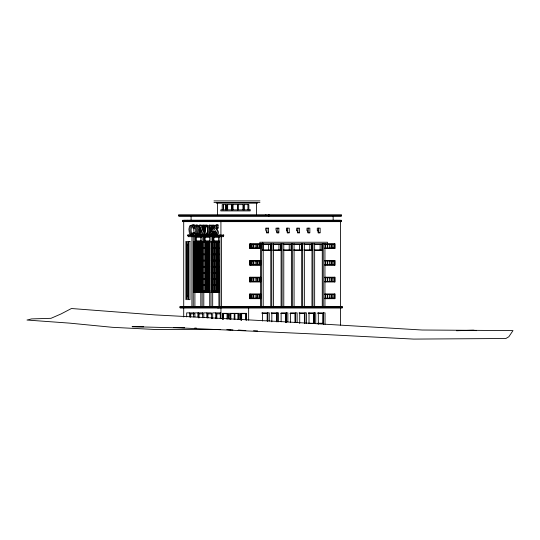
<?xml version="1.0" encoding="UTF-8"?>
<svg xmlns="http://www.w3.org/2000/svg" width="540" height="540" viewBox="0 0 540 540"><rect width="100%" height="100%" fill="white"/><g stroke="black" fill="none" stroke-linecap="round" stroke-linejoin="round"><path stroke-width="0.81" d="M220.266 318.587L220.266 312.876M222.19 209.871L222.19 204.626L225.929 204.626L225.929 209.871L225.929 204.626M231.883 204.626L231.883 209.871L231.883 204.626L226.854 204.626L226.854 209.871M232.484 209.871L232.484 204.626L237.485 204.626L237.438 209.871L237.438 204.626M187.569 235.393L188.123 235.737L223.526 235.737L223.769 235.082L187.569 235.082L223.769 235.393M268.778 215.764L269.028 214.772M341.354 220.982L341.604 220.327L182.385 220.327L182.689 221.636L341.354 221.636L341.354 220.982L182.689 220.982M342.178 307.382L342.428 306.727L179.888 306.727L180.191 308.036L342.178 308.036L342.178 307.382L180.191 307.382M213.185 234.785L213.388 231.728M194.225 224.944L194.123 225.47M217.863 225.491L217.958 224.944M214.184 235.008C215.953 234.569 217.519 235.298 217.269 231.606C217.478 229.23 213.516 227.921 215.237 225.572L216.182 225.889L216.864 228.15L218.099 228.15L218.059 224.944L216.864 224.944C216.675 226.004 214.049 224.012 214.164 226.645C213.435 228.987 215.332 230.668 216.425 232.416A1.661 1.046 -90 0 1 216.452 233.611L216.02 234.407L215.204 234.313L214.184 231.37M193.178 232.571C190.08 237.917 188.838 227.401 191.234 225.713L192.362 225.97L193.124 228.278L194.359 228.278L194.359 224.944L193.124 224.944C192.524 225.835 189.149 224.262 189.243 227.543A6.338 4.003 -90 0 0 188.919 229.473L189.378 233.159L190.701 234.853A3.854 2.43 -90 0 0 191.923 234.907L193.178 233.401L193.178 232.571L194.279 232.571L194.279 233.401L193.023 234.913M186.428 298.283L186.428 242.75L188.035 242.75L188.035 298.283L186.428 298.283L187.846 295.582M193.516 233.941L193.887 233.401M216.338 225.572C214.853 228.602 221.238 231.93 217.127 234.961M215.784 225.396L216.581 224.944L217.404 225.369M192.335 225.713C190.829 227.968 190.465 232.274 192.47 234.306M191.565 225.329L192.51 224.944L193.536 225.382M198.045 234.887C200.597 232.686 200.927 226.321 197.417 225.025A2.95 1.856 -90 0 0 196.479 225.322M205.571 225.457L203.891 225.423L203.344 226.031L203.29 235.008M207.954 234.698L209.318 233.287L209.837 230.978L209.696 227.968L208.919 225.956L207.306 225.16L202.372 225.16L203.006 226.267L203.04 231.134L200.772 225.16M197.458 225.484L196.681 226.24L196.297 228.177L196.803 234.009A1.323 0.837 -90 0 0 197.451 234.475M204.991 225.16L204.404 226.415L204.39 235.008L203.175 235.008L200.063 226.996L200.165 234.05L201.866 234.785L199.138 234.785L199.814 233.111L199.814 226.321L199.138 225.16L201.866 225.16L203.283 228.893M209.358 234.522C210.62 232.511 210.688 227.455 209.358 225.423M226.82 329.656L232.963 329.92M230.364 329.859L230.121 329.778M211.052 229.635L211.687 229.061L211.937 227.36L213.165 227.36L213.165 232.403L211.937 232.403L211.626 230.614L210.965 230.168C209.318 234.313 212.888 235.926 213.266 231.728L214.36 231.728M341.537 215.426L341.294 216.425L178.868 216.425L178.558 214.772L341.537 214.772L341.537 215.426L178.558 215.426M182.385 220.644L341.604 220.644M179.888 307.044L342.428 307.044M456.516 330.75L473.351 330.163L476.267 330.696M213.962 200.907L259.949 200.907M213.962 202.527L259.949 202.527M216.277 203.162L257.634 203.162M238.41 204.626L243.459 204.626L243.459 209.871M244.364 204.626L248.846 204.626L248.839 209.871M183.708 220.273L340.524 220.273M199.138 225.423L200.239 225.16M202.372 225.423L203.472 225.16M205.902 225.707L206.996 225.707C208.825 236.918 204.188 236.864 205.902 225.707C208.44 226.854 208.184 232.612 206.28 234.259L206.017 234.151M212.537 225.713L210.965 225.713L210.965 229.635L212.058 229.635M214.157 228.008L212.929 228.008L212.436 226.118L211.437 225.713M286.396 230.175A3.503 2.214 -90 0 1 287.26 232.841L289.265 232.841L289.265 228.15L286.396 228.15L286.396 230.175L287.213 230.175M296.69 230.175A3.503 2.214 -90 0 1 297.554 232.841L299.558 232.841L299.558 228.15L296.69 228.15L296.69 230.175L297.506 230.175M306.983 230.175A3.503 2.214 -90 0 1 307.847 232.841L309.852 232.841L309.852 228.15L306.983 228.15L306.983 230.175L307.8 230.175M317.277 230.175A3.503 2.214 -90 0 1 318.134 232.841L320.146 232.841L320.146 228.15L317.277 228.15L317.277 230.175L318.094 230.175M193.178 233.401L194.279 233.401M210.992 233.847L212.497 234.252M205.929 233.948L207.023 233.948M199.138 234.522L200.239 234.522M210.31 234.522L209.21 234.785L214.279 234.785M215.285 235.008L214.063 235.008L214.063 231.37L215.285 231.37L215.858 233.712L216.776 234.515M201.434 237.202L195.237 237.202L195.237 240.881L201.434 240.881M209.554 237.202L204.127 237.202L204.127 240.881L209.554 240.881M219.213 237.202L213.017 237.202L213.017 240.881L219.213 240.881M209.952 241.4L202.372 241.4L202.372 241.927L209.952 241.927M201.386 241.927L193.482 241.927L193.482 241.4L201.062 241.4L201.062 241.927M219.166 241.927L211.262 241.927L211.262 241.4L218.842 241.4L218.842 241.927M201.488 242.339L194.069 242.339L194.069 290.851L201.488 290.851M210.013 242.339L202.959 242.339L202.959 290.851L210.013 290.851M219.267 242.339L211.849 242.339L211.849 290.851L219.267 290.851M250.155 244.282L260.354 244.282L260.354 248.002L250.155 248.002M324.628 244.282L334.571 244.282L334.571 248.002L324.628 248.002M262.75 244.418L270.459 244.418L270.459 249.838L262.75 249.838M273.044 244.418L280.753 244.418L280.753 249.838L273.044 249.838M283.473 244.418L291.047 244.418L291.047 249.838L283.473 249.838M293.632 244.418L301.34 244.418L301.34 249.838L293.632 249.838M303.925 244.418L311.634 244.418L311.634 249.838L303.925 249.838M314.219 244.418L321.928 244.418L321.928 249.838L314.219 249.838M201.488 248.184L193.745 248.184L193.745 248.603L201.488 248.603M209.696 248.184L202.635 248.184L202.635 248.603L209.696 248.603M219.267 248.198L211.525 248.184L211.525 248.603L219.267 248.603M324.797 248.528L334.982 248.528L334.982 243.763L249.75 243.763L249.75 248.528L260.759 248.528L260.759 243.763M262.379 250.493L270.965 250.493L270.965 243.763M272.673 250.493L281.259 250.493L281.259 243.763M283.581 250.493L291.553 250.493L291.553 243.763M293.875 250.493L301.847 250.493L301.847 243.763M304.169 250.493L312.14 250.493L312.14 243.763M314.456 250.493L322.434 250.493L322.434 243.763M201.488 254.252L193.745 254.252L193.745 254.671L201.488 254.671M209.696 254.252L202.635 254.252L202.635 254.671L209.696 254.671M219.267 254.252L211.525 254.252L211.525 254.671L219.267 254.671M195.169 254.462L196.654 254.462M197.654 254.462L199.138 254.462M200.009 254.462L201.488 254.462M204.059 254.462L205.544 254.462M212.949 254.462L214.434 254.462M215.433 254.462L216.918 254.462M217.789 254.462L219.267 254.462M201.488 260.314L193.745 260.314L193.745 260.732L201.488 260.732M209.696 260.314L202.635 260.314L202.635 260.732L209.696 260.732M219.267 260.314L211.525 260.314L211.525 260.732L219.267 260.732M195.169 260.523L196.654 260.523M197.654 260.523L199.138 260.523M200.009 260.523L201.488 260.523M204.059 260.523L205.544 260.523M212.949 260.523L214.434 260.523M215.433 260.523L216.918 260.523M217.789 260.523L219.267 260.523M324.797 260.483L334.982 260.483L334.982 265.248L324.797 265.248M250.155 261.009L260.354 261.009L260.354 264.728L250.155 264.728M324.628 261.009L334.571 261.009L334.571 264.728L324.628 264.728M201.488 266.382L193.745 266.382L193.745 266.8L201.488 266.8M209.696 266.382L202.635 266.382L202.635 266.8L209.696 266.8M219.267 266.382L211.525 266.382L211.525 266.8L219.267 266.8M195.169 266.591L196.654 266.591M197.654 266.591L199.138 266.591M200.009 266.591L201.488 266.591M204.059 266.591L205.544 266.591M212.949 266.591L214.434 266.591M215.433 266.591L216.918 266.591M217.789 266.591L219.267 266.591M201.488 272.444L193.745 272.444L193.745 272.862L201.488 272.862M209.696 272.444L202.635 272.444L202.635 272.862L209.696 272.862M219.267 272.444L211.525 272.444L211.525 272.862L219.267 272.862M195.169 272.653L196.654 272.653M197.654 272.653L199.138 272.653M200.009 272.653L201.488 272.653M204.059 272.653L205.544 272.653M212.949 272.653L214.434 272.653M215.433 272.653L216.918 272.653M217.789 272.653L219.267 272.653M324.797 277.209L334.982 277.209L334.982 281.975L324.797 281.975M250.155 277.736L260.354 277.736L260.354 281.448L250.155 281.448M324.628 277.736L334.571 277.736L334.571 281.448L324.628 281.448M201.488 278.512L193.745 278.512L193.745 278.93L201.488 278.93M209.696 278.512L202.635 278.512L202.635 278.93L209.696 278.93M219.267 278.512L211.525 278.512L211.525 278.93L219.267 278.93M195.169 278.721L196.654 278.721M197.654 278.721L199.138 278.721M200.009 278.721L201.488 278.721M204.059 278.721L205.544 278.721M212.949 278.721L214.434 278.721M215.433 278.721L216.918 278.721M217.789 278.721L219.267 278.721M201.488 284.573L193.745 284.573L193.745 284.992L201.488 284.992M209.696 284.573L202.635 284.573L202.635 284.992L209.696 284.992M219.267 284.573L211.525 284.573L211.525 284.992L219.267 284.992M195.169 284.783L196.654 284.783M197.654 284.783L199.138 284.783M200.009 284.783L201.488 284.783M204.059 284.783L205.544 284.783M212.949 284.783L214.434 284.783M215.433 284.783L216.918 284.783M217.789 284.783L219.267 284.783M201.386 291.269L193.745 291.269L193.745 292.005M202.635 292.005L202.635 291.269L209.696 291.269M219.166 291.269L211.525 291.269L211.525 292.005M201.326 292.005L193.482 292.005L193.482 292.525L201.062 292.525L201.062 292.005M209.952 292.005L202.372 292.005L202.372 292.525L209.952 292.525M219.105 292.005L211.262 292.005L211.262 292.525L218.842 292.525L218.842 292.005M324.797 293.929L334.982 293.929L334.982 298.694L324.797 298.694M250.155 294.455L260.354 294.455L260.354 298.175L250.155 298.175M324.628 294.455L334.571 294.455L334.571 298.175L324.628 298.175M194.319 312.876L186.671 312.876L186.671 316.96M202.993 312.876L194.906 312.876L194.906 316.96M220.772 312.876L212.686 312.876L212.686 318.587M261.887 312.876L269.264 312.876L269.264 321.037M271.181 312.876L278.559 312.876L278.559 321.853M299.072 312.876L306.45 312.876L306.45 323.487M308.367 312.876L315.745 312.876L315.745 323.487M317.662 312.876L325.04 312.876L325.04 324.304M227.347 313.335L222.676 313.335L222.676 319.174M262.028 313.409L267.361 313.409L267.361 320.8M271.323 313.409L276.656 313.409L276.656 321.617M280.787 313.409L285.957 313.409L285.957 322.441M289.919 313.409L295.252 313.409L295.252 322.441M299.214 313.409L304.547 313.409L304.547 323.257M308.509 313.409L313.841 313.409L313.841 323.257L308.509 323.257M317.804 313.409L323.143 313.409L323.143 323.257L317.804 323.257M227.117 313.646L223.162 313.646L223.256 319.12L223.283 313.646M230.85 313.598L234.245 313.598L234.191 319.484M234.718 319.484L234.718 313.598L238.12 313.598M194.387 313.855L190.323 313.855L190.323 317.068M202.932 313.855L198.612 313.855L198.612 317.871M211.397 313.855L207.502 313.855L207.502 317.871M220.712 313.855L216.392 313.855L216.392 318.674M228.056 314.462L230.641 314.462M238.106 314.462L240.55 314.462M228.056 315.59L230.641 315.59M238.106 315.59L240.55 315.59M228.056 316.717L230.641 316.717M238.106 316.717L240.55 316.717M228.056 317.844L230.641 317.844M238.106 317.844L240.55 317.844M229.163 318.971L230.641 318.971M238.106 318.971L240.55 318.971M220.259 329.569L156.641 329.562L112.334 327.308L69.532 323.123L27 320.045L31.536 318.911L50.996 318.317L61.02 313.956L71.428 308.516L155.088 314.908L285.977 321.887L422.138 330.014L513 330.588L508.849 336.751L505.886 338.499L413.647 339.093L320.402 334.267L180.596 327.908L132.097 326.693L143.708 326.768M178.693 327.51L184.518 327.524M173.704 327.517L184.633 327.794M194.71 328.057L196.391 328.097M253.544 330.75L257.627 330.858M206.206 225.16C209.756 226.044 209.216 231.734 207.65 234.178C200.988 238.052 207.191 228.231 204.302 225.423M210.661 225.477L209.21 225.16L214.157 225.16L214.157 227.3M218.957 308.036L218.599 236.682M201.757 234.522L201.211 233.806L201.163 230.054M186.428 242.75L187.846 245.45M218.849 307.051L218.882 308.036M217.89 227.576L217.958 228.15M212.976 231.653L213.037 232.403M204.107 226.267L204.134 231.134M212.058 232.875L212.092 233.847M216.965 224.944L216.999 228.15M340.524 221.117L340.524 306.727M340.524 308.036L340.524 325.127M336.839 220.273L336.839 220.799M334.733 243.763L334.733 248.528M334.733 260.483L334.733 265.248M334.733 277.209L334.733 281.975M334.733 293.929L334.733 298.694M334.328 244.282L334.328 248.002M334.328 261.009L334.328 264.728M334.328 277.736L334.328 281.448M334.328 294.455L334.328 298.175M333.916 244.282L333.916 248.002M333.916 261.009L333.916 264.728M333.916 277.736L333.916 281.448M333.916 294.455L333.916 298.175M333.146 216.425L333.146 220.273M332.262 244.282L332.262 248.002M332.262 261.009L332.262 264.728M332.262 277.736L332.262 281.448M332.262 294.455L332.262 298.175M331.432 244.282L331.432 248.002M331.432 261.009L331.432 264.728M331.432 277.736L331.432 281.448M331.432 294.455L331.432 298.175M331.027 244.282L331.027 248.002M331.027 261.009L331.027 264.728M331.027 277.736L331.027 281.448M331.027 294.455L331.027 298.175M329.373 244.282L329.373 248.002M329.373 261.009L329.373 264.728M329.373 277.736L329.373 281.448M329.373 294.455L329.373 298.175M327.679 244.282L327.679 248.002M327.679 261.009L327.679 264.728M327.679 277.736L327.679 281.448M327.679 294.455L327.679 298.175M327.463 243.763L327.463 242.237L259.875 242.237L259.875 243.763M327.274 244.282L327.274 248.002M327.274 261.009L327.274 264.728M327.274 277.736L327.274 281.448M327.274 294.455L327.274 298.175M325.62 244.282L325.62 248.002M325.62 261.009L325.62 264.728M325.62 277.736L325.62 281.448M325.62 294.455L325.62 298.175M324.945 243.763L324.945 306.727M323.555 312.876L323.555 324.304M323.386 312.876L323.386 324.304M323.244 243.763L323.244 306.727M323.021 313.409L322.974 323.257M322.272 243.763L322.272 306.727M320.105 244.418L320.105 249.838M318.519 228.15L318.519 232.841M318.31 312.876L318.31 324.304M314.651 243.763L314.651 306.727M314.253 312.876L314.253 323.487M314.091 312.876L314.091 323.487M312.95 243.763L312.95 306.727M311.978 243.763L311.978 306.727M309.812 244.418L309.812 249.838M309.015 312.876L309.015 323.487M308.225 228.15L308.225 232.841M304.958 312.876L304.958 323.487M304.432 313.409L304.432 323.257M304.358 243.763L304.358 306.727M304.385 313.409L304.385 323.257M302.656 243.763L302.656 306.727M301.685 243.763L301.685 306.727M299.714 312.876L299.714 323.487M299.518 244.418L299.518 249.838M297.932 228.15L297.932 232.841M297.149 322.67L297.149 312.876L290.419 312.876L290.419 322.67M295.663 312.876L295.663 322.67M295.083 313.409L295.137 322.441M294.064 243.763L294.064 306.727M292.363 243.763L292.363 306.727M291.391 243.763L291.391 306.727M289.231 244.418L289.231 249.838M287.854 321.853L287.854 312.876L281.124 312.876L281.124 321.853M287.638 228.15L287.638 232.841M286.369 312.876L286.369 321.853M286.2 312.876L286.2 321.853M285.842 313.409L285.842 322.441M285.788 313.409L285.788 322.441M283.777 243.763L283.777 306.727M282.069 243.763L282.069 306.727M281.097 243.763L281.097 306.727M278.937 244.418L278.937 249.838M277.229 228.15L277.229 232.841M277.074 312.876L277.074 321.853M276.905 312.876L276.905 321.853M276.494 313.409L276.541 321.617M273.483 243.763L273.483 306.727M273.179 244.418L273.179 249.838M271.775 243.763L271.775 306.727M271.829 312.876L271.829 321.853M270.803 250.479L270.803 306.727M268.778 214.772L268.778 216.425M268.643 244.418L268.643 249.838M267.773 312.876L267.773 321.037M267.611 312.876L267.611 321.037M267.246 313.409L267.199 320.8M266.935 228.15L266.935 232.841M265.856 214.772L265.856 215.426M263.189 243.763L263.189 306.727M262.885 244.418L262.885 249.838M262.737 242.237L262.737 243.763M262.528 312.876L262.528 321.037M261.488 243.763L261.488 306.727M260.51 243.763L260.51 306.727M260.104 244.282L260.104 248.002M260.104 261.009L260.104 264.728M260.104 277.736L260.104 281.448M260.104 294.455L260.104 298.175M259.7 244.282L259.7 248.002M259.7 261.009L259.7 264.728M259.7 277.736L259.7 281.448M259.7 294.455L259.7 298.175M258.046 244.282L258.046 248.002M258.046 261.009L258.046 264.728M258.046 277.736L258.046 281.448M258.046 294.455L258.046 298.175M257.209 244.282L257.209 248.002M257.209 261.009L257.209 264.728M257.209 277.736L257.209 281.448M257.209 294.455L257.209 298.175M256.804 244.282L256.804 248.002M256.804 261.009L256.804 264.728M256.804 277.736L256.804 281.448M256.804 294.455L256.804 298.175M256.412 203.162L256.412 214.859M255.15 244.282L255.15 248.002M255.15 261.009L255.15 264.728M255.15 277.736L255.15 281.448M255.15 294.455L255.15 298.175M253.456 244.282L253.456 248.002M253.456 261.009L253.456 264.728M253.456 277.736L253.456 281.448M253.456 294.455L253.456 298.175M253.051 244.282L253.051 248.002M253.051 261.009L253.051 264.728M253.051 277.736L253.051 281.448M253.051 294.455L253.051 298.175M251.802 244.282L251.802 248.002M251.802 261.009L251.802 264.728M251.802 277.736L251.802 281.448M251.802 294.455L251.802 298.175M251.397 244.282L251.397 248.002M251.397 261.009L251.397 264.728M251.397 277.736L251.397 281.448M251.397 294.455L251.397 298.175M250.56 244.282L250.56 248.002M250.56 261.009L250.56 264.728M250.56 277.736L250.56 281.448M250.56 294.455L250.56 298.175M250.405 244.282L250.405 248.002M250.405 261.009L250.405 264.728M250.405 277.736L250.405 281.448M250.405 294.455L250.405 298.175M250 243.763L250 248.528M250 260.483L250 265.248M250 277.209L250 281.975M250 293.929L250 298.694M248.65 308.036L248.65 320.24M247.928 204.626L247.928 209.871M246.564 320.011L246.564 313.335L241.319 313.335L241.319 320.011M246.328 313.335L246.24 320.011M246.044 319.903L246.044 313.646L241.61 313.646L241.61 319.903M245.957 313.646L245.977 319.903M244.458 204.626L244.458 209.871M242.96 204.626L242.96 209.871M241.643 313.335L241.643 320.011M241.407 313.335L241.407 320.011M240.55 320.099L240.55 313.335L228.056 313.335L228.056 318.971M238.532 204.626L238.532 209.871M238.383 319.235L238.383 313.335L238.329 319.235M238.106 313.335L238.12 319.484M237.485 204.626L237.485 209.871M234.772 313.598L234.772 319.484M234.509 313.335L234.454 319.167M231.458 204.626L231.458 209.871M230.904 313.598L230.85 319.484M230.587 313.335L230.587 319.1M230.364 313.335L230.364 318.971M227.036 313.335L227.036 319.174M223.526 235.082L223.526 235.737M223.466 235.082L223.466 236.682L188.123 236.682L188.123 235.737M223.007 313.335L223.007 319.174M222.912 313.335L222.912 319.174M221.576 236.682L221.576 306.727M220.921 221.117L220.921 235.386M220.954 308.036L220.954 318.654M219.908 236.682L219.908 306.727M219.348 235.082L219.402 236.682M218.903 242.339L218.903 290.851M217.789 242.339L217.789 290.851M217.654 242.339L217.654 290.851M217.499 203.162L217.499 214.859M217.526 242.339L217.526 290.851M217.343 306.727L217.397 308.036M216.824 313.855L216.803 318.674M216.689 242.339L216.689 290.851M216.425 242.339L216.425 290.851M216.365 248.184L216.365 248.603M216.365 254.252L216.365 254.671M216.365 260.314L216.365 260.732M216.365 266.382L216.365 266.8M216.365 272.444L216.365 272.862M216.365 278.512L216.365 278.93M216.365 284.573L216.365 284.992M216.23 248.184L216.23 248.603M216.23 254.252L216.23 254.671M216.23 260.314L216.23 260.732M216.23 266.382L216.23 266.8M216.23 272.444L216.23 272.862M216.23 278.512L216.23 278.93M216.23 284.573L216.23 284.992M215.716 312.876L215.716 318.587M215.433 242.339L215.433 290.851M214.333 242.339L214.333 290.851M214.07 242.339L214.07 290.851M214.009 248.184L214.009 248.603M214.009 254.252L214.009 254.671M214.009 260.314L214.009 260.732M214.009 266.382L214.009 266.8M214.009 272.444L214.009 272.862M214.009 278.512L214.009 278.93M214.009 284.573L214.009 284.992M213.833 237.202L213.833 240.881M213.746 248.184L213.746 248.603M213.746 254.252L213.746 254.671M213.746 260.314L213.746 260.732M213.746 266.382L213.746 266.8M213.746 272.444L213.746 272.862M213.746 278.512L213.746 278.93M213.746 284.573L213.746 284.992M213.712 237.202L213.712 240.881M213.057 225.16L213.057 228.008M212.949 242.339L212.949 290.851M212.686 236.682L212.686 241.4M212.686 241.927L212.686 291.269M212.686 292.525L212.686 306.727M212.058 225.713L212.065 232.403M211.585 241.927L211.585 291.269M211.376 318.587L211.376 312.876L203.796 312.876L203.796 317.77M211.019 236.682L211.019 306.727M209.709 236.682L209.709 306.727M208.899 242.339L208.899 290.851M208.764 242.339L208.764 290.851M207.913 313.855L207.934 317.871M207.799 242.339L207.799 290.851M207.536 242.339L207.536 290.851M207.475 248.184L207.475 248.603M207.475 254.252L207.475 254.671M207.475 260.314L207.475 260.732M207.475 266.382L207.475 266.8M207.475 272.444L207.475 272.862M207.475 278.512L207.475 278.93M207.475 284.573L207.475 284.992M207.34 248.184L207.34 248.603M207.34 254.252L207.34 254.671M207.34 260.314L207.34 260.732M207.34 266.382L207.34 266.8M207.34 272.444L207.34 272.862M207.34 278.512L207.34 278.93M207.34 284.573L207.34 284.992M206.827 312.876L206.827 317.77M206.543 242.339L206.543 290.851M206.28 242.339L206.28 290.851M205.443 242.339L205.443 290.851M205.18 242.339L205.18 290.851M205.119 248.184L205.119 248.603M205.119 254.252L205.119 254.671M205.119 260.314L205.119 260.732M205.119 266.382L205.119 266.8M205.119 272.444L205.119 272.862M205.119 278.512L205.119 278.93M205.119 284.573L205.119 284.992M204.944 237.202L204.944 240.881M204.856 248.184L204.856 248.603M204.856 254.252L204.856 254.671M204.856 260.314L204.856 260.732M204.856 266.382L204.856 266.8M204.856 272.444L204.856 272.862M204.856 278.512L204.856 278.93M204.856 284.573L204.856 284.992M204.822 237.202L204.822 240.881M204.059 242.339L204.059 290.851M203.796 236.682L203.796 241.4M203.796 292.525L203.796 306.727M202.696 241.927L202.696 291.269M202.487 312.876L202.487 317.77M202.129 236.682L202.129 306.727M201.123 242.339L201.123 290.851M200.819 236.682L200.819 306.727M200.009 242.339L200.009 290.851M199.874 242.339L199.874 290.851M199.746 242.339L199.746 290.851M199.024 313.855L199.044 317.871M198.909 242.339L198.909 290.851M198.646 242.339L198.646 290.851M198.585 248.184L198.585 248.603M198.585 254.252L198.585 254.671M198.585 260.314L198.585 260.732M198.585 266.382L198.585 266.8M198.585 272.444L198.585 272.862M198.585 278.512L198.585 278.93M198.585 284.573L198.585 284.992M198.45 248.184L198.45 248.603M198.45 254.252L198.45 254.671M198.45 260.314L198.45 260.732M198.45 266.382L198.45 266.8M198.45 272.444L198.45 272.862M198.45 278.512L198.45 278.93M198.45 284.573L198.45 284.992M198.362 312.876L198.362 316.96M197.937 312.876L197.937 316.96M197.654 242.339L197.654 290.851M197.39 242.339L197.39 290.851M196.553 242.339L196.553 290.851M196.29 242.339L196.29 290.851M196.229 248.184L196.229 248.603M196.229 254.252L196.229 254.671M196.229 260.314L196.229 260.732M196.229 266.382L196.229 266.8M196.229 272.444L196.229 272.862M196.229 278.512L196.229 278.93M196.229 284.573L196.229 284.992M196.054 237.202L196.054 240.881M195.966 248.184L195.966 248.603M195.966 254.252L195.966 254.671M195.966 260.314L195.966 260.732M195.966 266.382L195.966 266.8M195.966 272.444L195.966 272.862M195.966 278.512L195.966 278.93M195.966 284.573L195.966 284.992M195.925 237.202L195.925 240.881M195.169 242.339L195.169 290.851M194.906 236.682L194.906 241.4M194.906 241.927L194.906 291.269M194.906 292.525L194.906 306.727M193.806 241.927L193.806 291.269M193.597 312.876L193.597 316.96M193.259 224.944L193.259 228.278M193.239 236.682L193.239 306.727M191.929 236.682L191.929 306.727M191.093 216.425L191.093 220.273M190.748 313.855L190.735 317.068M189.702 312.876L189.702 316.96M188.554 241.4L188.554 299.626M187.846 245.275L187.846 296.595M187.394 220.273L187.394 220.799M183.708 221.117L183.708 306.727M183.708 308.036L183.708 316.987M245.194 330.44A16.558 0.405 2.7 0 1 238.95 330.21L238.106 330.237L241.88 330.399A19.251 0.472 2.7 0 0 245.828 330.534M230.141 329.778A16.558 0.405 2.7 0 1 228.116 329.663M278.357 231.829A3.503 2.214 -90 0 1 278.471 232.841M319.754 232.585A3.503 2.214 -90 0 1 319.768 232.841M268.11 232.072A3.503 2.214 -90 0 1 268.184 232.841M299.167 232.585A3.503 2.214 -90 0 1 299.18 232.841M288.873 232.585A3.503 2.214 -90 0 1 288.887 232.841M309.461 232.585A3.503 2.214 -90 0 1 309.474 232.841M223.364 204.626L223.364 209.871L223.317 204.626M227.63 204.626L227.624 209.871L227.624 204.626M232.821 204.626L232.821 209.871L232.821 204.626M195.149 229.034L195.703 234.009A1.323 0.837 -90 0 0 196.357 234.475L196.675 234.387C197.998 231.863 198.038 228.096 196.681 225.578L195.588 226.24L195.149 229.034M198.794 229.939C198.119 240.8 190.796 230.803 194.974 225.754A2.95 1.856 -90 0 1 196.324 225.025C198.524 225.268 198.72 228.197 198.794 229.939M250.155 209.871L220.779 209.871L220.779 210.917L250.155 210.917L250.155 209.871M268.562 228.15L265.694 228.15L265.694 230.175A3.503 2.214 -90 0 1 266.551 232.841L268.562 232.841L268.562 228.15M278.856 228.15L275.987 228.15L275.987 230.175A3.503 2.214 -90 0 1 276.844 232.841L278.856 232.841L278.856 228.15M189.979 241.4L185.909 241.4L185.909 299.626L189.979 299.626L189.979 241.4M260.759 260.483L249.75 260.483L249.75 265.248L260.759 265.248L260.759 260.483M260.759 277.209L249.75 277.209L249.75 281.975L260.759 281.975L260.759 277.209M260.759 293.929L249.75 293.929L249.75 298.694L260.759 298.694L260.759 293.929M313.726 323.257L313.726 313.409L313.679 323.257"/></g></svg>
